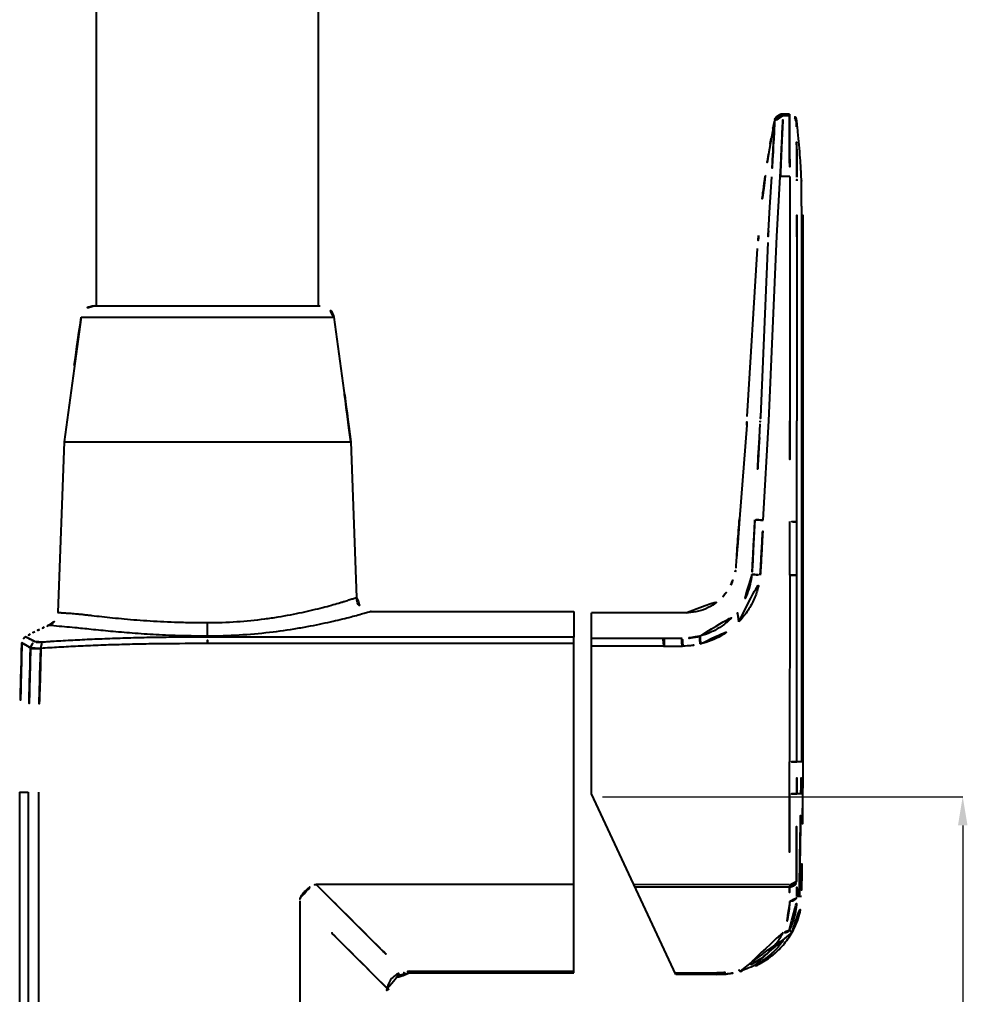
# Model space of a CAD drawing. Extents: x 16296660632 to 16296673174, y -37409619871 to -37409617131.
# Drawn here: x 16296672046.1 to 16296672178.4, y -37409617879 to -37409617743 of the extents above; entities that cross this region are included whole.
import ezdxf

# ---------------------------------------------------------------- set-up
doc = ezdxf.new("R2010")
doc.units = 0
doc.header["$LTSCALE"] = 10
doc.header["$MEASUREMENT"] = 0
doc.header["$PDMODE"] = 3
doc.header["$PDSIZE"] = -10
doc.layers.get('0').update_dxf_attribs({"linetype": 'CONTINUOUS'})
doc.layers.get('DEFPOINTS').update_dxf_attribs({"linetype": 'CONTINUOUS'})
doc.layers.add('02___PRT_ALL_AXES', color=7, linetype='CONTINUOUS')
doc.layers.add('06___PRT_ALL_SURFS', color=7, linetype='CONTINUOUS')
doc.styles.add('Daelim Dimension', font='')
doc.styles.get('Daelim Dimension').set_extended_font_data('나눔고딕')
doc.dimstyles.new('DEFAULT', dxfattribs={"dimscale": 2, "dimtxt": 2, "dimasz": 2, "dimexe": 0, "dimexo": 2, "dimgap": 1, "dimtad": 1, "dimdec": 1, "dimzin": 9, "dimdsep": 46, "dimtxsty": 'Daelim Dimension', "dimcen": 0.5, "dimclrd": 252, "dimclre": 252, "dimclrt": 3, "dimadec": 1, "dimazin": 0, "dimtfac": 1, "dimtdec": 1, "dimtix": 1, "dimtmove": 0, "dimatfit": 3, "dimfxl": 1, "dimtolj": 1, "dimtzin": 1, "dimlwd": 9, "dimlwe": 9, "dimarcsym": 0})

# ---------------------------------------------------------------- blocks, each defined once
blk = doc.blocks.new('*D13')
at = {"color": 5, "lineweight": 9, "transparency": 16777216}
for p, q in [((16296672127.4314, -37409617851.405647), (16296672177.70285, -37409617851.405647)), ((16296672177.70285, -37409617855.405647), (16296672177.70285, -37409617933.910744)), ((16296672101.387239, -37409617937.910744), (16296672177.70285, -37409617937.910744))]:
    blk.add_line(p, q, dxfattribs=at)
at = {"color": 5, "transparency": 16777216}
for points in [[(16296672177.03618, -37409617855.405647), (16296672178.369511, -37409617855.405647), (16296672177.70285, -37409617851.405647)], [(16296672177.03618, -37409617933.910744), (16296672178.369511, -37409617933.910744), (16296672177.70285, -37409617937.910744)]]:
    blk.add_solid(points, dxfattribs=at)
at = {"layer": 'DEFPOINTS', "color": 0, "transparency": 16777216}
for p in [(16296672123.4314, -37409617851.405647), (16296672097.387239, -37409617937.910744), (16296672177.70285, -37409617937.910744)]:
    blk.add_point(p, dxfattribs=at)
at = {"color": 7, "transparency": 16777216, "insert": (16296672166.993271, -37409617894.658203), "char_height": 16, "attachment_point": 5, "rotation": 90, "style": 'Daelim Dimension'}
blk.add_mtext('\\A1;87', dxfattribs=at)

msp = doc.modelspace()

# ---------------------------------------------------------------- linework, layer by layer
at = {"color": 7, "linetype": 'Continuous'}
for p, q in [((16296672056.84429, -37409617782.910744), (16296672056.84429, -37409617681.731483)), ((16296672087.84156, -37409617782.910744), (16296672087.84156, -37409617681.731483)), ((16296672152.39909, -37409617756.214394), (16296672152.045679, -37409617756.336067)), ((16296672152.607731, -37409617756.196037), (16296672152.39909, -37409617756.214394)), ((16296672153.525909, -37409617756.196037), (16296672152.60783, -37409617756.196037)), ((16296672153.525909, -37409617756.196037), (16296672153.53931, -37409617756.364464)), ((16296672151.429689, -37409617757.16787), (16296672151.014811, -37409617759.39949)), ((16296672151.429741, -37409617757.167763), (16296672151.390791, -37409617757.369499)), ((16296672151.429741, -37409617757.167763), (16296672151.429689, -37409617757.16787)), ((16296672151.5313, -37409617756.865822), (16296672151.42971, -37409617757.167793)), ((16296672151.746389, -37409617756.560806), (16296672151.5313, -37409617756.865822)), ((16296672152.045679, -37409617756.336067), (16296672151.746389, -37409617756.560806)), ((16296672152.63706, -37409617756.364464), (16296672153.53931, -37409617756.364464)), ((16296672154.521339, -37409617757.102219), (16296672154.51992, -37409617757.086647)), ((16296672154.522921, -37409617757.114113), (16296672154.519979, -37409617757.087151)), ((16296672154.522921, -37409617757.114113), (16296672154.519979, -37409617757.087151)), ((16296672154.531059, -37409617757.218193), (16296672154.521339, -37409617757.102219)), ((16296672154.539391, -37409617757.264847), (16296672154.527679, -37409617757.157761)), ((16296672154.55344, -37409617757.390709), (16296672154.539391, -37409617757.264847)), ((16296672154.572571, -37409617757.556633), (16296672154.55344, -37409617757.390709)), ((16296672154.634781, -37409617758.081711), (16296672154.571751, -37409617757.550903)), ((16296672154.58791, -37409617757.685509), (16296672154.571779, -37409617757.550926)), ((16296672154.685511, -37409617758.526894), (16296672154.634781, -37409617758.081711)), ((16296672154.70027, -37409617758.659866), (16296672154.685511, -37409617758.526894)), ((16296672154.75235, -37409617759.142723), (16296672154.700279, -37409617758.659927)), ((16296672151.014811, -37409617759.39949), (16296672150.614111, -37409617761.75869)), ((16296672154.79694, -37409617759.57489), (16296672154.75235, -37409617759.142723)), ((16296672154.840919, -37409617760.020844), (16296672154.79694, -37409617759.57489)), ((16296672154.884029, -37409617760.47998), (16296672154.840919, -37409617760.020844)), ((16296672154.92598, -37409617760.951683), (16296672154.884029, -37409617760.47998)), ((16296672154.966511, -37409617761.43541), (16296672154.92598, -37409617760.951729)), ((16296672154.99917, -37409617761.849426), (16296672154.966511, -37409617761.43541)), ((16296672155.031269, -37409617762.282204), (16296672154.99917, -37409617761.849426)), ((16296672155.05678, -37409617762.648361), (16296672155.031269, -37409617762.282181)), ((16296672155.082211, -37409617763.037804), (16296672155.05677, -37409617762.648338)), ((16296672155.10166, -37409617763.355812), (16296672155.082211, -37409617763.037804)), ((16296672155.121481, -37409617763.702553), (16296672155.10166, -37409617763.355789)), ((16296672155.13447, -37409617763.945137), (16296672155.121481, -37409617763.702553)), ((16296672155.147039, -37409617764.19442), (16296672155.13447, -37409617763.945137)), ((16296672155.159269, -37409617764.453659), (16296672155.147039, -37409617764.19442)), ((16296672150.240179, -37409617764.830017), (16296672150.15202, -37409617764.817627)), ((16296672150.810961, -37409617769.159203), (16296672151.054501, -37409617764.944557)), ((16296672151.05793, -37409617764.943336), (16296672151.05481, -37409617764.94458)), ((16296672151.76383, -37409617773.207893), (16296672152.24675, -37409617764.959541)), ((16296672152.25028, -37409617764.900047), (16296672152.24678, -37409617764.959541)), ((16296672153.57481, -37409617764.900047), (16296672152.250299, -37409617764.900047)), ((16296672153.57481, -37409617764.900047), (16296672153.57543, -37409617764.959541)), ((16296672153.57543, -37409617764.959541), (16296672153.583429, -37409617773.206047)), ((16296672155.1705, -37409617764.710373), (16296672155.159269, -37409617764.453659)), ((16296672155.19989, -37409617765.48336), (16296672155.1705, -37409617764.710373)), ((16296672155.1961, -37409617765.360809), (16296672155.193501, -37409617765.312981)), ((16296672155.199909, -37409617765.531174), (16296672155.194599, -37409617765.361763)), ((16296672155.199869, -37409617765.430656), (16296672155.1961, -37409617765.360809)), ((16296672155.20269, -37409617765.483299), (16296672155.199869, -37409617765.430656)), ((16296672155.199869, -37409617765.430656), (16296672155.199881, -37409617765.454613)), ((16296672155.199881, -37409617765.454613), (16296672155.19989, -37409617765.48336)), ((16296672155.19989, -37409617765.483223), (16296672155.199909, -37409617765.530991)), ((16296672155.19994, -37409617769.033203), (16296672155.199909, -37409617765.531113)), ((16296672155.205231, -37409617765.53093), (16296672155.20269, -37409617765.483299)), ((16296672150.572201, -37409617773.302254), (16296672150.810961, -37409617769.159203)), ((16296672155.19994, -37409617769.033203), (16296672155.20015, -37409617846.5187)), ((16296672150.63662, -37409617798.977226), (16296672151.76387, -37409617773.20697)), ((16296672153.583429, -37409617773.206978), (16296672153.575439, -37409617798.977242)), ((16296672154.55934, -37409617773.286583), (16296672154.5716, -37409617798.97718)), ((16296672155.199961, -37409617773.570587), (16296672155.418489, -37409617773.570503)), ((16296672155.418171, -37409617773.260674), (16296672155.418489, -37409617846.51561)), ((16296672155.41844, -37409617773.443916), (16296672155.418409, -37409617773.413277)), ((16296672155.418449, -37409617773.462517), (16296672155.41844, -37409617773.443916)), ((16296672155.41848, -37409617773.505463), (16296672155.418449, -37409617773.462517)), ((16296672155.41848, -37409617773.521538), (16296672155.41848, -37409617773.505463)), ((16296672155.418489, -37409617773.566467), (16296672155.41848, -37409617773.521538)), ((16296672147.653351, -37409617798.377434), (16296672149.08917, -37409617774.931267)), ((16296672150.537849, -37409617774.094383), (16296672149.482149, -37409617798.427513)), ((16296672056.611589, -37409617782.910744), (16296672088.074261, -37409617782.910744)), ((16296672054.731951, -37409617784.533371), (16296672089.953911, -37409617784.533371)), ((16296672147.570641, -37409617799.576439), (16296672146.57021, -37409617812.616341)), ((16296672149.33322, -37409617801.314774), (16296672149.437481, -37409617799.381767)), ((16296672149.88739, -37409617812.833054), (16296672150.63662, -37409617798.977257)), ((16296672154.55415, -37409617820.519386), (16296672154.562469, -37409617798.977249)), ((16296672155.418489, -37409617798.977257), (16296672155.19989, -37409617798.977257)), ((16296672052.343559, -37409617801.910744), (16296672092.342291, -37409617801.910744)), ((16296672092.342291, -37409617801.910744), (16296672093.12891, -37409617823.612846)), ((16296672153.56542, -37409617820.472557), (16296672153.569309, -37409617813.025993)), ((16296672146.067591, -37409617819.175278), (16296672146.03581, -37409617819.531227)), ((16296672153.56542, -37409617820.472557), (16296672153.55493, -37409617846.514801)), ((16296672154.54538, -37409617846.523262), (16296672154.55419, -37409617820.519386)), ((16296672123.4314, -37409617825.540833), (16296672123.4314, -37409617829.130943)), ((16296672125.9314, -37409617850.977257), (16296672125.9314, -37409617825.7593)), ((16296672139.078329, -37409617825.759499), (16296672125.9314, -37409617825.759354)), ((16296672050.234341, -37409617827.484238), (16296672050.926941, -37409617827.531967)), ((16296672136.018141, -37409617829.308006), (16296672125.9314, -37409617829.304237)), ((16296672138.48494, -37409617829.309486), (16296672136.018141, -37409617829.308006)), ((16296672138.58481, -37409617829.308357), (16296672138.48494, -37409617829.309486)), ((16296672135.968399, -37409617830.388893), (16296672125.931391, -37409617830.409073)), ((16296672135.96841, -37409617830.388588), (16296672138.5488, -37409617830.383453)), ((16296672153.55238, -37409617850.977211), (16296672153.55232, -37409617846.514877)), ((16296672155.20001, -37409617846.516724), (16296672154.57963, -37409617846.516724)), ((16296672155.418489, -37409617846.51561), (16296672155.19989, -37409617846.517151)), ((16296672155.41847, -37409617846.517159), (16296672155.397551, -37409617848.608467)), ((16296672155.397551, -37409617848.608467), (16296672155.38854, -37409617849.501709)), ((16296672155.38854, -37409617849.501709), (16296672155.3736, -37409617850.970238)), ((16296672046.12512, -37409617850.759468), (16296672047.35022, -37409617850.759468)), ((16296672137.690651, -37409617876.195061), (16296672125.9314, -37409617850.977257)), ((16296672155.13645, -37409617850.971611), (16296672154.54088, -37409617850.970551)), ((16296672155.3736, -37409617850.970238), (16296672155.13645, -37409617850.971611)), ((16296672155.3736, -37409617850.970238), (16296672155.35252, -37409617853.012703)), ((16296672153.521811, -37409617863.686981), (16296672131.83906, -37409617863.646294)), ((16296672154.518921, -37409617863.297691), (16296672154.516649, -37409617863.233269)), ((16296672153.523411, -37409617864.005852), (16296672132.006729, -37409617864.005852)), ((16296672154.89876, -37409617865.300667), (16296672154.572969, -37409617865.300743)), ((16296672155.19981, -37409617865.293739), (16296672154.898781, -37409617865.299858)), ((16296672153.90555, -37409617870.264709), (16296672153.512581, -37409617870.048309)), ((16296672146.70636, -37409617875.762444), (16296672146.691669, -37409617875.708557)), ((16296672137.579029, -37409617875.955688), (16296672143.41987, -37409617875.955688)), ((16296672143.41987, -37409617876.195061), (16296672137.690651, -37409617876.195061)), ((16296672143.41987, -37409617875.955688), (16296672143.41987, -37409617876.195061)), ((16296672144.833229, -37409617876.116173), (16296672144.9314, -37409617876.105003))]:
    msp.add_line(p, q, dxfattribs=at)
msp.add_lwpolyline([(16296672146.57021, -37409617812.616341), (16296672146.40987, -37409617814.691116), (16296672146.25301, -37409617816.727364), (16296672146.11532, -37409617818.559647), (16296672146.067591, -37409617819.175278)], dxfattribs=at)
for centre, radius, start, end in [((16296672152.60914, -37409617757.404099), 1.208058, 90.0622913, 105.22322071), ((16296672153.525921, -37409617757.196037), 1, 6.27972958, 90.00043713), ((16296672298.44458, -37409617785.654556), 149.749327, 169.11252061, 169.96598875), ((16296672152.616779, -37409617757.399361), 1.209422, 151.51202841, 168.9602423), ((16296672152.6026, -37409617757.392563), 1.19372, 143.8508857, 151.47417617), ((16296672152.61198, -37409617757.399727), 1.205521, 132.50926555, 143.83892998), ((16296672152.60648, -37409617757.394447), 1.197902, 124.42733952, 132.48598415), ((16296672152.61034, -37409617757.400429), 1.20502, 113.46961085, 124.41788367), ((16296672152.60578, -37409617757.391411), 1.194938, 105.22746665, 113.44160133), ((16296672153.5394, -37409617757.364433), 0.99996, 7.01776995, 90.00502702), ((16296672057.08012, -37409617769.310753), 98.198352, 6.87816759, 7.07326378), ((16296672298.463499, -37409617785.657913), 149.768541, 169.96598875, 170.81769704), ((16296672298.450239, -37409617785.655647), 149.755092, 170.81769704, 172.00163572), ((16296672298.48284, -37409617785.659286), 149.787881, 172.00163572, 175.201681), ((16296672052.37232, -37409617765.596062), 102.192627, 0.06775544, 0.337905), ((16296668345.199619, -37409617771.469414), 3809.36997, 359.972460679, 0.090049312), ((16296672003.75053, -37409617773.571167), 151.667961, 0.11715146, 3.03861731), ((16296672237.49305, -37409617776.451553), 86.987141, 177.38066526, 178.44711532), ((16296672228.94198, -37409617779.821404), 80.002406, 175.2021166, 176.49551559), ((16296672056.611589, -37409617784.810753), 1.9, 90, 171.60547794), ((16296672088.074261, -37409617784.810753), 1.9, 8.39452206, 90), ((16296672932.22913, -37409617914.023491), 887, 171.605477936, 172.738607729), ((16296671212.45672, -37409617914.023491), 887, 7.261392271, 8.394522064), ((16296672069.798059, -37409617793.60965), 78.001144, 355.61214886, 356.49551559), ((16296672139.089689, -37409617818.76194), 6.988386, 333.42473438, 349.70930712), ((16296672139.171659, -37409617818.770943), 6.906125, 349.65687628, 353.67937096), ((16296672139.081409, -37409617818.763077), 6.995281, 317.2682244, 333.46339281), ((16296672095.1276, -37409617823.540413), 2, 182.07595703, 270), ((16296672139.118629, -37409617818.796967), 6.944947, 317.05061846, 317.26520998), ((16296672049.48247, -37409617825.630943), 2, 292.08204826, 357.92404297), ((16296672060.181761, -37409617852.008278), 26.464656, 115.2300145, 116.80521234), ((16296672060.19029, -37409617852.026817), 26.485068, 113.65508365, 115.2295316), ((16296672060.19998, -37409617852.04882), 26.509102, 112.08204826, 113.65518376), ((16296672047.466221, -37409617829.945518), 1, 119.95361298, 178.12262033), ((16296672060.190121, -37409617852.025223), 26.483537, 118.37912373, 119.9535183), ((16296672060.19311, -37409617852.030769), 26.489853, 116.8051148, 118.37912373), ((16296672138.602989, -37409617819.564323), 9.73552, 284.26323236, 284.58533015), ((16296672682.45068, -37409617850.761276), 636.325559, 178.122620329, 180), ((16296672138.615471, -37409617807.93045), 22.453253, 269.82984553, 270.08895631), ((16296669792.182249, -37409617831.241943), 2363.267756, 359.234121506, 359.366582721), ((16296672153.49584, -37409617870.016113), 0.036286, 293.32393399, 297.47109241), ((16296672143.409639, -37409617865.638237), 10.31745, 270.05682716, 286.89042122), ((16296672143.409889, -37409617864.882973), 11.312089, 270.05059803, 286.86473417), ((16296672143.43136, -37409617863.562866), 12.631514, 276.82029986, 285.02683811), ((16296672143.46545, -37409617863.701317), 12.488958, 285.04051585, 287.08555887)]:
    msp.add_arc(centre, radius, start, end, dxfattribs=at)
for points, knots in [([(16296672152.63706, -37409617756.364464), (16296672152.6376, -37409617756.351196), (16296672152.632111, -37409617756.326462), (16296672152.62483, -37409617756.292664), (16296672152.61964, -37409617756.263603), (16296672152.615801, -37409617756.239937), (16296672152.61253, -37409617756.221359), (16296672152.610769, -37409617756.209602), (16296672152.60895, -37409617756.202179), (16296672152.608999, -37409617756.199409), (16296672152.606939, -37409617756.196037), (16296672152.60783, -37409617756.196037)], [0, 0, 0, 0, 0.2328613172, 0.4372427434, 0.6092975592, 0.7497280042, 0.8589866217, 0.9371555473, 0.9646039627, 0.9843034892, 1, 1, 1, 1]), ([(16296672151.451241, -37409617757.380676), (16296672151.44895, -37409617757.404343), (16296672151.44499, -37409617757.472351), (16296672151.43755, -37409617757.603981), (16296672151.428221, -37409617757.795937), (16296672151.4095, -37409617758.178032), (16296672151.37628, -37409617758.809479), (16296672151.326929, -37409617759.733261), (16296672151.2694, -37409617760.851601), (16296672151.201469, -37409617762.123787), (16296672151.129, -37409617763.505623), (16296672151.08264, -37409617764.458794), (16296672151.05481, -37409617764.944603)], [0, 0, 0, 0, 0.0094155219, 0.0269742097, 0.0522247577, 0.0855293736, 0.1784962881, 0.3026696137, 0.4519390305, 0.6220296215, 0.8072689483, 1, 1, 1, 1]), ([(16296672151.42971, -37409617757.167793), (16296672151.429461, -37409617757.169197), (16296672151.431009, -37409617757.17424), (16296672151.431431, -37409617757.184914), (16296672151.43351, -37409617757.201981), (16296672151.435591, -37409617757.225372), (16296672151.438471, -37409617757.255272), (16296672151.44248, -37409617757.29213), (16296672151.447531, -37409617757.334488), (16296672151.45232, -37409617757.365021), (16296672151.451241, -37409617757.380699)], [0, 0, 0, 0, 0.020123691, 0.0707639757, 0.1507657807, 0.2604359963, 0.4002587078, 0.5717075219, 0.7798083836, 1, 1, 1, 1]), ([(16296672152.63706, -37409617756.364464), (16296672152.49613, -37409617756.364563), (16296672152.211729, -37409617756.415337), (16296672151.84026, -37409617756.634659), (16296672151.566601, -37409617756.96814), (16296672151.472891, -37409617757.241417), (16296672151.451241, -37409617757.380699)], [0, 0, 0, 0, 0.2499996903, 0.4999984513, 0.7499856298, 1, 1, 1, 1]), ([(16296672152.25032, -37409617764.900047), (16296672152.258051, -37409617764.760986), (16296672152.27026, -37409617764.483307), (16296672152.294941, -37409617763.931732), (16296672152.324539, -37409617763.251373), (16296672152.360661, -37409617762.450104), (16296672152.406429, -37409617761.437958), (16296672152.45944, -37409617760.26796), (16296672152.51675, -37409617759.005898), (16296672152.563931, -37409617757.96302), (16296672152.60339, -37409617757.107292), (16296672152.62529, -37409617756.603027), (16296672152.637091, -37409617756.364464)], [0, 0, 0, 0, 0.0489037775, 0.097583253, 0.1938632151, 0.2880067492, 0.3792068391, 0.5495958162, 0.699225937, 0.8227843579, 0.9161322035, 1, 1, 1, 1]), ([(16296672153.53932, -37409617756.364464), (16296672153.53727, -37409617756.385719), (16296672153.53759, -37409617756.454277), (16296672153.535589, -37409617756.594971), (16296672153.536011, -37409617756.811539), (16296672153.53631, -37409617757.10202), (16296672153.537201, -37409617757.464157), (16296672153.538639, -37409617758.080688), (16296672153.54137, -37409617759.001923), (16296672153.54591, -37409617760.264153), (16296672153.55246, -37409617761.702797), (16296672153.56172, -37409617763.267853), (16296672153.569521, -37409617764.3479), (16296672153.57481, -37409617764.900047)], [0, 0, 0, 0, 0.0075077216, 0.0240495526, 0.0494864673, 0.0836015317, 0.1261535376, 0.176763026, 0.3002901633, 0.449933313, 0.6203939128, 0.8059295218, 1, 1, 1, 1]), ([(16296672154.529369, -37409617757.962303), (16296672154.52916, -37409617757.864639), (16296672154.528931, -37409617757.694092), (16296672154.5285, -37409617757.475899), (16296672154.53019, -37409617757.333633), (16296672154.53001, -37409617757.264061), (16296672154.53186, -37409617757.242264)], [0, 0, 0, 0, 0.4069100771, 0.710591534, 0.908846496, 1, 1, 1, 1]), ([(16296672154.563169, -37409617764.993698), (16296672154.55788, -37409617764.261528), (16296672154.54694, -37409617762.863876), (16296672154.536381, -37409617760.520073), (16296672154.53141, -37409617758.908417), (16296672154.529369, -37409617757.962273)], [0, 0, 0, 0, 0.3123868112, 0.5963228223, 1, 1, 1, 1]), ([(16296672150.596809, -37409617772.475967), (16296672150.59355, -37409617772.547234), (16296672150.58877, -37409617772.65406), (16296672150.58276, -37409617772.796356), (16296672150.578489, -37409617772.902733), (16296672150.57453, -37409617773.008636), (16296672150.571699, -37409617773.096489), (16296672150.569759, -37409617773.166039), (16296672150.568951, -37409617773.217369), (16296672150.56822, -37409617773.262497), (16296672150.569111, -37409617773.291183), (16296672150.57222, -37409617773.302254)], [0, 0, 0, 0, 0.2588017255, 0.3878941206, 0.5166686938, 0.644949677, 0.7723277712, 0.8354923063, 0.8974024278, 0.9583149829, 1, 1, 1, 1]), ([(16296672146.57021, -37409617812.616341), (16296672146.528271, -37409617813.16291), (16296672146.443569, -37409617814.255997), (16296672146.316641, -37409617815.895638), (16296672146.19042, -37409617817.535316), (16296672146.111731, -37409617818.628883), (16296672146.067591, -37409617819.175278)], [0, 0, 0, 0, 0.2499998611, 0.4999997157, 0.7499997689, 1, 1, 1, 1]), ([(16296672148.717251, -37409617812.766853), (16296672148.683069, -37409617813.407539), (16296672148.63179, -37409617814.368683), (16296672148.563471, -37409617815.650352), (16296672148.51226, -37409617816.611763), (16296672148.461069, -37409617817.572807), (16296672148.41831, -37409617818.373337), (16296672148.38413, -37409617819.013832), (16296672148.358379, -37409617819.493347), (16296672148.33437, -37409617819.95858), (16296672148.31637, -37409617820.263359), (16296672148.303499, -37409617820.408684)], [0, 0, 0, 0, 0.2515089967, 0.3773026049, 0.5031293242, 0.6289146874, 0.7545696644, 0.8173793118, 0.8803467709, 0.9428117308, 1, 1, 1, 1]), ([(16296672149.887409, -37409617812.833054), (16296672149.754089, -37409617812.821114), (16296672149.50276, -37409617812.801117), (16296672149.162189, -37409617812.779877), (16296672148.90554, -37409617812.769623), (16296672148.766809, -37409617812.765289), (16296672148.71723, -37409617812.766853)], [0, 0, 0, 0, 0.3425317981, 0.6451523816, 0.8730482242, 1, 1, 1, 1]), ([(16296672154.55728, -37409617813.072166), (16296672154.54298, -37409617813.067307), (16296672154.502859, -37409617813.061249), (16296672154.42927, -37409617813.053001), (16296672154.328859, -37409617813.045792), (16296672154.15361, -37409617813.036331), (16296672153.897881, -37409617813.028427), (16296672153.68355, -37409617813.026016), (16296672153.56933, -37409617813.025932)], [0, 0, 0, 0, 0.0457733275, 0.1219983949, 0.2248997544, 0.350520133, 0.6538947526, 1, 1, 1, 1]), ([(16296672149.46912, -37409617820.472557), (16296672149.4839, -37409617820.314247), (16296672149.50403, -37409617819.996307), (16296672149.528509, -37409617819.51899), (16296672149.55438, -37409617819.041298), (16296672149.58853, -37409617818.404503), (16296672149.63131, -37409617817.608589), (16296672149.682489, -37409617816.653488), (16296672149.73366, -37409617815.698372), (16296672149.801929, -37409617814.424889), (16296672149.85318, -37409617813.46978), (16296672149.88735, -37409617812.833054)], [0, 0, 0, 0, 0.0623476832, 0.1248794067, 0.1874143174, 0.2499237473, 0.3749321535, 0.4999448996, 0.6249593944, 0.7499733419, 1, 1, 1, 1]), ([(16296672146.484619, -37409617827.006699), (16296672146.90477, -37409617826.565514), (16296672147.672819, -37409617825.611122), (16296672148.57033, -37409617824.010117), (16296672149.19309, -37409617822.283783), (16296672149.410641, -37409617821.078697), (16296672149.469669, -37409617820.472633)], [0, 0, 0, 0, 0.2500661683, 0.5000842932, 0.7500555633, 1, 1, 1, 1]), ([(16296672148.303631, -37409617820.408173), (16296672148.260839, -37409617820.866669), (16296672148.11187, -37409617821.779427), (16296672147.56151, -37409617823.540192), (16296672146.87208, -37409617824.763817), (16296672146.312149, -37409617825.493713)], [0, 0, 0, 0, 0.2501441123, 0.5002853887, 1, 1, 1, 1]), ([(16296672148.30356, -37409617820.408386), (16296672148.32349, -37409617820.405563), (16296672148.374281, -37409617820.403168), (16296672148.513889, -37409617820.402924), (16296672148.75061, -37409617820.413879), (16296672149.088449, -37409617820.437363), (16296672149.33724, -37409617820.459641), (16296672149.469061, -37409617820.472557)], [0, 0, 0, 0, 0.0516980247, 0.1302520223, 0.3586317077, 0.6598549288, 1, 1, 1, 1]), ([(16296672153.565359, -37409617820.472572), (16296672153.681339, -37409617820.472633), (16296672153.898861, -37409617820.474792), (16296672154.15764, -37409617820.48246), (16296672154.333361, -37409617820.492149), (16296672154.43173, -37409617820.499611), (16296672154.502609, -37409617820.508087), (16296672154.540751, -37409617820.514526), (16296672154.55419, -37409617820.519386)], [0, 0, 0, 0, 0.3510666666, 0.6584333009, 0.7834252871, 0.8838800149, 0.9567352758, 1, 1, 1, 1]), ([(16296672072.341591, -37409617827.115959), (16296672073.706511, -37409617827.115967), (16296672076.383961, -37409617827.024879), (16296672079.666901, -37409617826.69558), (16296672082.162189, -37409617826.328903), (16296672083.899349, -37409617826.023582), (16296672085.522039, -37409617825.694946), (16296672087.016809, -37409617825.355591), (16296672088.371269, -37409617825.018143), (16296672089.5739, -37409617824.694962), (16296672090.475451, -37409617824.437393), (16296672091.11293, -37409617824.248154), (16296672091.52564, -37409617824.122963), (16296672091.89274, -37409617824.009483), (16296672092.213181, -37409617823.908821), (16296672092.486019, -37409617823.821907), (16296672092.68322, -37409617823.758392), (16296672092.81658, -37409617823.715118), (16296672092.89814, -37409617823.688553), (16296672092.96722, -37409617823.665993), (16296672093.02393, -37409617823.647346), (16296672093.067789, -37409617823.633057), (16296672093.097151, -37409617823.623154), (16296672093.11334, -37409617823.618156), (16296672093.122259, -37409617823.61467), (16296672093.12517, -37409617823.614677), (16296672093.12916, -37409617823.612358), (16296672093.12891, -37409617823.612846)], [0, 0, 0, 0, 0.1934273015, 0.3793086149, 0.4672493533, 0.5507979788, 0.6292288945, 0.7018511995, 0.7679993086, 0.8270294504, 0.8783171066, 0.9008688862, 0.9212639382, 0.9394351091, 0.9553199793, 0.9688631259, 0.9800141568, 0.9846797926, 0.9887323128, 0.9921679705, 0.9949837715, 0.9971767404, 0.998744546, 0.9992936317, 0.9996859927, 0.9999214938, 1, 1, 1, 1]), ([(16296672139.07832, -37409617825.759453), (16296672139.551729, -37409617825.759453), (16296672140.51022, -37409617825.658653), (16296672141.893061, -37409617825.225197), (16296672143.15254, -37409617824.508362), (16296672143.8794, -37409617823.875488), (16296672144.201969, -37409617823.528976)], [0, 0, 0, 0, 0.2475361661, 0.4999999794, 0.752463778, 1, 1, 1, 1]), ([(16296672072.341471, -37409617828.952141), (16296672073.816561, -37409617828.952148), (16296672076.714069, -37409617828.865723), (16296672080.91428, -37409617828.49601), (16296672084.22753, -37409617828.025864), (16296672086.673491, -37409617827.589401), (16296672088.32268, -37409617827.258926), (16296672089.816811, -37409617826.930389), (16296672091.165779, -37409617826.609131), (16296672092.28153, -37409617826.328346), (16296672093.580681, -37409617825.980186), (16296672093.95623, -37409617825.878647), (16296672095.27853, -37409617825.498283), (16296672095.1276, -37409617825.540413)], [0, 0, 0, 0, 0.1914255406, 0.3759137776, 0.5469207976, 0.6254643601, 0.6983925178, 0.7649956223, 0.8245781023, 0.8764604325, 0.9199895007, 0.9796646488, 1, 1, 1, 1]), ([(16296672051.481159, -37409617825.703392), (16296672051.481541, -37409617825.703033), (16296672051.483999, -37409617825.704063), (16296672051.48838, -37409617825.703362), (16296672051.49645, -37409617825.704224), (16296672051.51313, -37409617825.704659), (16296672051.54208, -37409617825.7062), (16296672051.58609, -37409617825.708138), (16296672051.642691, -37409617825.710892), (16296672051.711769, -37409617825.714287), (16296672051.79332, -37409617825.71846), (16296672051.926809, -37409617825.725533), (16296672052.12435, -37409617825.736603), (16296672052.39785, -37409617825.753113), (16296672052.719419, -37409617825.773987), (16296672053.088249, -37409617825.799744), (16296672053.50341, -37409617825.830902), (16296672053.963881, -37409617825.867493), (16296672054.468491, -37409617825.911201), (16296672055.01528, -37409617825.969627), (16296672055.60302, -37409617826.039238), (16296672056.46553, -37409617826.140404), (16296672057.63587, -37409617826.275429), (16296672059.143669, -37409617826.438278), (16296672060.77891, -37409617826.598083), (16296672062.526569, -37409617826.74649), (16296672064.370411, -37409617826.875809), (16296672066.29294, -37409617826.980011), (16296672068.27549, -37409617827.055618), (16296672070.29838, -37409617827.101982), (16296672071.658319, -37409617827.115952), (16296672072.341591, -37409617827.115959)], [0, 0, 0, 0, 0.0000754013, 0.0003015736, 0.0006784722, 0.001206052, 0.0027129298, 0.0048212607, 0.007529788, 0.0108368795, 0.0147405392, 0.0192384328, 0.03000577, 0.0431130682, 0.0585288924, 0.0762161953, 0.0961324138, 0.1182292294, 0.142455792, 0.1687622505, 0.1970802365, 0.2273269551, 0.2932953363, 0.3660188844, 0.4448013975, 0.5289002564, 0.6175269843, 0.7098475167, 0.804985041, 0.9020181486, 1, 1, 1, 1]), ([(16296672141.054569, -37409617828.98597), (16296672141.57225, -37409617828.849419), (16296672142.58844, -37409617828.49485), (16296672143.99897, -37409617827.712959), (16296672145.264219, -37409617826.714638), (16296672145.986521, -37409617825.917801), (16296672146.31216, -37409617825.493668)], [0, 0, 0, 0, 0.2501558141, 0.5001968837, 0.7501554359, 1, 1, 1, 1]), ([(16296672146.48427, -37409617827.006287), (16296672146.46331, -37409617826.855087), (16296672146.409389, -37409617826.566704), (16296672146.323721, -37409617826.162773), (16296672146.27013, -37409617825.808746), (16296672146.28462, -37409617825.587387), (16296672146.31221, -37409617825.493713)], [0, 0, 0, 0, 0.2990009008, 0.5742727582, 0.8087053742, 1, 1, 1, 1]), ([(16296672050.926941, -37409617827.531967), (16296672051.898569, -37409617827.602959), (16296672053.23041, -37409617827.714233), (16296672054.957319, -37409617827.896156), (16296672056.61344, -37409617828.068779), (16296672058.924129, -37409617828.30027), (16296672061.94566, -37409617828.559563), (16296672065.244699, -37409617828.775467), (16296672068.74099, -37409617828.915207), (16296672071.129339, -37409617828.952133), (16296672072.341471, -37409617828.952141)], [0, 0, 0, 0, 0.1361177082, 0.1866995191, 0.2426163777, 0.368762629, 0.5111584238, 0.6663123052, 0.8306423997, 1, 1, 1, 1]), ([(16296672141.129431, -37409617830.081848), (16296672142.14097, -37409617829.839508), (16296672144.103701, -37409617829.061127), (16296672145.76824, -37409617827.759689), (16296672146.484249, -37409617827.00589)], [0, 0, 0, 0, 0.5001227463, 1, 1, 1, 1]), ([(16296672048.2862, -37409617829.76799), (16296672048.258619, -37409617829.754463), (16296672048.204729, -37409617829.729622), (16296672048.10355, -37409617829.675484), (16296672047.94129, -37409617829.588814), (16296672047.72839, -37409617829.476624), (16296672047.502319, -37409617829.357674), (16296672047.338499, -37409617829.27195), (16296672047.227501, -37409617829.214104), (16296672047.159531, -37409617829.178757), (16296672047.101919, -37409617829.148872), (16296672047.05456, -37409617829.124413), (16296672047.018, -37409617829.105408), (16296672046.99333, -37409617829.092903), (16296672046.980021, -37409617829.085693), (16296672046.972231, -37409617829.082207), (16296672046.970409, -37409617829.080307), (16296672046.96645, -37409617829.079247), (16296672046.966921, -37409617829.079086)], [0, 0, 0, 0, 0.0619288965, 0.1195457924, 0.2312601219, 0.4327372999, 0.6045871946, 0.7461613052, 0.8054132558, 0.8568897784, 0.9005339154, 0.9362995943, 0.9641517887, 0.9840630353, 0.9910348253, 0.9960153697, 0.9990038511, 1, 1, 1, 1]), ([(16296672135.90659, -37409617829.30793), (16296672135.916019, -37409617829.361427), (16296672135.929041, -37409617829.498962), (16296672135.94504, -37409617829.741653), (16296672135.958321, -37409617830.048141), (16296672135.9653, -37409617830.271172), (16296672135.968399, -37409617830.388893)], [0, 0, 0, 0, 0.1504873494, 0.3819509503, 0.6738590186, 1, 1, 1, 1]), ([(16296672136.080021, -37409617830.388069), (16296672136.076851, -37409617830.270523), (16296672136.06963, -37409617830.047737), (16296672136.056141, -37409617829.741707), (16296672136.039989, -37409617829.499184), (16296672136.027241, -37409617829.361732), (16296672136.018141, -37409617829.308037)], [0, 0, 0, 0, 0.3259746359, 0.6178982446, 0.8490217076, 1, 1, 1, 1]), ([(16296672138.5488, -37409617830.383461), (16296672138.544319, -37409617830.266853), (16296672138.53289, -37409617830.045921), (16296672138.51235, -37409617829.742592), (16296672138.495371, -37409617829.501297), (16296672138.486271, -37409617829.364151), (16296672138.48493, -37409617829.309563)], [0, 0, 0, 0, 0.3254039208, 0.6168474702, 0.8477317487, 1, 1, 1, 1]), ([(16296672138.65033, -37409617830.383827), (16296672138.641371, -37409617830.160851), (16296672138.61972, -37409617829.856133), (16296672138.594379, -37409617829.497963), (16296672138.585609, -37409617829.362183), (16296672138.58481, -37409617829.308418)], [0, 0, 0, 0, 0.6213559978, 0.850281002, 1, 1, 1, 1]), ([(16296672141.00168, -37409617828.999939), (16296672140.607889, -37409617829.10215), (16296672139.80694, -37409617829.260727), (16296672138.99189, -37409617829.307938), (16296672138.584881, -37409617829.308388)], [0, 0, 0, 0, 0.4998942227, 1, 1, 1, 1]), ([(16296672141.074961, -37409617830.093147), (16296672141.068279, -37409617829.97377), (16296672141.05081, -37409617829.748482), (16296672141.02063, -37409617829.440376), (16296672141.00115, -37409617829.195663), (16296672140.995871, -37409617829.05555), (16296672141.001659, -37409617828.999863)], [0, 0, 0, 0, 0.3272285625, 0.618320227, 0.8467815348, 1, 1, 1, 1]), ([(16296672141.129431, -37409617830.081848), (16296672141.122669, -37409617829.962051), (16296672141.105101, -37409617829.736076), (16296672141.07523, -37409617829.426979), (16296672141.054501, -37409617829.181824), (16296672141.04932, -37409617829.041603), (16296672141.054569, -37409617828.98597)], [0, 0, 0, 0, 0.327571121, 0.6186915669, 0.8474640204, 1, 1, 1, 1]), ([(16296672047.66918, -37409617830.647133), (16296672047.622169, -37409617830.616821), (16296672047.52582, -37409617830.565987), (16296672047.352659, -37409617830.45858), (16296672047.156281, -37409617830.341507), (16296672046.949789, -37409617830.214813), (16296672046.780581, -37409617830.110168), (16296672046.66276, -37409617830.036621), (16296672046.58783, -37409617829.989349), (16296672046.544649, -37409617829.962433), (16296672046.5137, -37409617829.942032), (16296672046.48558, -37409617829.92601), (16296672046.4795, -37409617829.918907), (16296672046.464899, -37409617829.912956), (16296672046.466749, -37409617829.91275)], [0, 0, 0, 0, 0.1190779302, 0.2315446325, 0.4338180154, 0.6058629443, 0.7472633754, 0.8576357334, 0.9010845184, 0.9366675847, 0.9643645128, 0.9841588183, 0.9960393371, 1, 1, 1, 1]), ([(16296672138.65033, -37409617830.383636), (16296672139.0576, -37409617830.38295), (16296672139.875151, -37409617830.343887), (16296672140.6782, -37409617830.187187), (16296672141.07589, -37409617830.093369)], [0, 0, 0, 0, 0.4991822836, 1, 1, 1, 1]), ([(16296672154.54538, -37409617846.523262), (16296672154.53256, -37409617846.518188), (16296672154.494961, -37409617846.512772), (16296672154.424971, -37409617846.507019), (16296672154.32687, -37409617846.504959), (16296672154.1507, -37409617846.503929), (16296672153.890539, -37409617846.50486), (16296672153.671761, -37409617846.510597), (16296672153.554991, -37409617846.514793)], [0, 0, 0, 0, 0.0417072495, 0.1133803405, 0.21321532, 0.33801169, 0.646545936, 1, 1, 1, 1]), ([(16296672154.579611, -37409617846.514778), (16296672154.5769, -37409617846.516312), (16296672154.566191, -37409617846.52153), (16296672154.554079, -37409617846.522987), (16296672154.545349, -37409617846.523262)], [0, 0, 0, 0, 0.2634749558, 1, 1, 1, 1]), ([(16296672154.540911, -37409617850.970543), (16296672154.541309, -37409617850.600327), (16296672154.542971, -37409617849.117889), (16296672154.54417, -37409617847.635452), (16296672154.5453, -37409617846.523239)], [0, 0, 0, 0, 0.2497390901, 1, 1, 1, 1]), ([(16296672155.13645, -37409617850.971611), (16296672155.141781, -37409617850.600807), (16296672155.16317, -37409617849.11599), (16296672155.18413, -37409617847.631157), (16296672155.19998, -37409617846.517151)], [0, 0, 0, 0, 0.2497327536, 1, 1, 1, 1]), ([(16296672153.549669, -37409617850.977203), (16296672153.546989, -37409617853.14119), (16296672153.53952, -37409617857.377151), (16296672153.52968, -37409617861.613113), (16296672153.522671, -37409617863.685081)], [0, 0, 0, 0, 0.5108595967, 1, 1, 1, 1]), ([(16296672154.54093, -37409617850.970551), (16296672154.504471, -37409617850.973137), (16296672154.39385, -37409617850.97377), (16296672154.18141, -37409617850.976738), (16296672153.88839, -37409617850.97731), (16296672153.66939, -37409617850.977417), (16296672153.55238, -37409617850.977211)], [0, 0, 0, 0, 0.1109080009, 0.3354088069, 0.6449194626, 1, 1, 1, 1]), ([(16296672154.898781, -37409617865.299858), (16296672154.917061, -37409617864.785072), (16296672154.932261, -37409617863.719994), (16296672154.96591, -37409617862.072533), (16296672154.99453, -37409617860.332802), (16296672155.03392, -37409617857.890533), (16296672155.08135, -37409617854.761978), (16296672155.118219, -37409617852.240547), (16296672155.13645, -37409617850.971611)], [0, 0, 0, 0, 0.1078365571, 0.2229729636, 0.3449717168, 0.4720899777, 0.7343234462, 1, 1, 1, 1]), ([(16296672154.51696, -37409617863.225418), (16296672154.5235, -37409617861.250366), (16296672154.532181, -37409617857.165413), (16296672154.53861, -37409617853.080452), (16296672154.540899, -37409617850.970551)], [0, 0, 0, 0, 0.4834940967, 1, 1, 1, 1]), ([(16296672155.35252, -37409617853.012703), (16296672155.3487, -37409617853.378159), (16296672155.333389, -37409617854.832611), (16296672155.317671, -37409617856.287048), (16296672155.3055, -37409617857.37603)], [0, 0, 0, 0, 0.251267971, 1, 1, 1, 1]), ([(16296672153.523411, -37409617864.005852), (16296672153.64537, -37409617864.003769), (16296672153.884081, -37409617863.966698), (16296672154.19915, -37409617863.817047), (16296672154.431179, -37409617863.589417), (16296672154.50741, -37409617863.393303), (16296672154.518921, -37409617863.297691)], [0, 0, 0, 0, 0.2772965047, 0.5407621694, 0.78108205, 1, 1, 1, 1]), ([(16296672154.516649, -37409617863.233269), (16296672154.51053, -37409617863.267403), (16296672154.485941, -37409617863.336113), (16296672154.4109, -37409617863.424507), (16296672154.310471, -37409617863.508629), (16296672154.189091, -37409617863.596382), (16296672154.069099, -37409617863.658882), (16296672153.962099, -37409617863.691856), (16296672153.848169, -37409617863.706886), (16296672153.70089, -37409617863.697052), (16296672153.5826, -37409617863.688164), (16296672153.521811, -37409617863.686981)], [0, 0, 0, 0, 0.0875944488, 0.1796464899, 0.2893877365, 0.4182955411, 0.5575004784, 0.6286945831, 0.7001141459, 0.8464284965, 1, 1, 1, 1]), ([(16296672154.572969, -37409617865.300743), (16296672154.571831, -37409617864.965874), (16296672154.55722, -37409617864.297989), (16296672154.53249, -37409617863.630493), (16296672154.51889, -37409617863.297684)], [0, 0, 0, 0, 0.5013310249, 1, 1, 1, 1]), ([(16296672155.23889, -37409617862.829742), (16296672155.232861, -37409617863.249649), (16296672155.222549, -37409617864.070999), (16296672155.211981, -37409617864.892433), (16296672155.19981, -37409617865.293739)], [0, 0, 0, 0, 0.5112362662, 1, 1, 1, 1]), ([(16296672153.523411, -37409617864.005852), (16296672153.523081, -37409617863.981842), (16296672153.521749, -37409617863.875557), (16296672153.52182, -37409617863.769257), (16296672153.521811, -37409617863.686981)], [0, 0, 0, 0, 0.2258598582, 1, 1, 1, 1]), ([(16296672153.578011, -37409617865.990044), (16296672153.583481, -37409617866.355133), (16296672153.55418, -37409617867.089287), (16296672153.32089, -37409617868.557327), (16296672152.9604, -37409617869.629288), (16296672152.646271, -37409617870.312088)], [0, 0, 0, 0, 0.2460041621, 0.4936302303, 1, 1, 1, 1]), ([(16296672153.512581, -37409617870.048309), (16296672153.863449, -37409617869.300453), (16296672154.269239, -37409617868.124702), (16296672154.536869, -37409617866.511276), (16296672154.575529, -37409617865.703041), (16296672154.572981, -37409617865.300743)], [0, 0, 0, 0, 0.5058573803, 0.7536433002, 1, 1, 1, 1]), ([(16296672153.578011, -37409617865.990044), (16296672153.69912, -37409617865.989342), (16296672153.936291, -37409617865.955544), (16296672154.250429, -37409617865.811142), (16296672154.482809, -37409617865.58844), (16296672154.560459, -37409617865.395233), (16296672154.572981, -37409617865.300743)], [0, 0, 0, 0, 0.2778637013, 0.5412974549, 0.7813150198, 1, 1, 1, 1]), ([(16296672153.90555, -37409617870.264709), (16296672154.339411, -37409617869.480888), (16296672154.98609, -37409617867.856171), (16296672155.20039, -37409617866.123444), (16296672155.199869, -37409617865.292976)], [0, 0, 0, 0, 0.5189514895, 1, 1, 1, 1]), ([(16296672152.646271, -37409617870.312088), (16296672152.376329, -37409617870.864738), (16296672151.70142, -37409617871.956879), (16296672150.33152, -37409617873.421043), (16296672148.55518, -37409617874.681282), (16296672147.159981, -37409617875.282204), (16296672146.407301, -37409617875.51062)], [0, 0, 0, 0, 0.2213422248, 0.4585983474, 0.716934481, 1, 1, 1, 1]), ([(16296672153.90555, -37409617870.264709), (16296672153.548599, -37409617870.909576), (16296672152.697309, -37409617872.128059), (16296672151.08585, -37409617873.66214), (16296672149.2136, -37409617874.862717), (16296672147.839399, -37409617875.422501), (16296672147.134689, -37409617875.639107)], [0, 0, 0, 0, 0.2499672313, 0.4999502139, 0.749971632, 1, 1, 1, 1]), ([(16296672153.510201, -37409617870.049438), (16296672153.471081, -37409617870.107353), (16296672153.364599, -37409617870.212173), (16296672153.153891, -37409617870.308762), (16296672152.90646, -37409617870.345352), (16296672152.733669, -37409617870.329399), (16296672152.64628, -37409617870.312088)], [0, 0, 0, 0, 0.2202612933, 0.4584423018, 0.7192168524, 1, 1, 1, 1]), ([(16296672146.691669, -37409617875.708557), (16296672147.500481, -37409617875.463623), (16296672149.00832, -37409617874.818047), (16296672150.94268, -37409617873.458839), (16296672152.454599, -37409617871.86097), (16296672153.207781, -37409617870.660927), (16296672153.51021, -37409617870.049431)], [0, 0, 0, 0, 0.2788142737, 0.5360836551, 0.7749262813, 1, 1, 1, 1]), ([(16296672146.691351, -37409617875.708656), (16296672146.647039, -37409617875.719452), (16296672146.56358, -37409617875.682922), (16296672146.478239, -37409617875.602158), (16296672146.431219, -37409617875.543777), (16296672146.407419, -37409617875.510582)], [0, 0, 0, 0, 0.3809850463, 0.6588420825, 1, 1, 1, 1]), ([(16296672143.41987, -37409617876.195061), (16296672143.530701, -37409617876.195061), (16296672143.74131, -37409617876.192177), (16296672144.038731, -37409617876.180672), (16296672144.29814, -37409617876.165001), (16296672144.4886, -37409617876.149933), (16296672144.619169, -37409617876.138107), (16296672144.69994, -37409617876.130272), (16296672144.768829, -37409617876.123177), (16296672144.82552, -37409617876.117073), (16296672144.865101, -37409617876.112633), (16296672144.89044, -37409617876.109818), (16296672144.904881, -37409617876.108032), (16296672144.91573, -37409617876.107094), (16296672144.924419, -37409617876.105339), (16296672144.927971, -37409617876.106194), (16296672144.9314, -37409617876.104462), (16296672144.9314, -37409617876.105003)], [0, 0, 0, 0, 0.2194579445, 0.4170167339, 0.5893339651, 0.7340137868, 0.7953086765, 0.8489396916, 0.8947094934, 0.9324192457, 0.9618862684, 0.9734975243, 0.9830162497, 0.9904341624, 0.9957429667, 0.9989343534, 1, 1, 1, 1])]:
    msp.add_open_spline(points, degree=3, knots=knots, dxfattribs=at)
for points in [[(16296672154.531151, -37409617757.218887), (16296672154.53159, -37409617757.223747), (16296672154.532049, -37409617757.2286), (16296672154.53212, -37409617757.233467)], [(16296672154.53212, -37409617757.233467), (16296672154.53216, -37409617757.236397), (16296672154.532101, -37409617757.239326), (16296672154.531851, -37409617757.242264)], [(16296672149.457649, -37409617798.977463), (16296672149.45019, -37409617799.11219), (16296672149.44232, -37409617799.246918), (16296672149.437481, -37409617799.381767)], [(16296672149.482149, -37409617798.427513), (16296672149.47184, -37409617798.610657), (16296672149.463751, -37409617798.793938), (16296672149.454941, -37409617798.977173)], [(16296672153.575439, -37409617798.977257), (16296672153.57332, -37409617803.660156), (16296672153.57115, -37409617808.343071), (16296672153.569309, -37409617813.025993)], [(16296672149.33322, -37409617801.314774), (16296672149.12924, -37409617805.132202), (16296672148.92123, -37409617808.949417), (16296672148.71723, -37409617812.766853)], [(16296672141.129431, -37409617830.081863), (16296672141.11134, -37409617830.085953), (16296672141.09306, -37409617830.089127), (16296672141.074961, -37409617830.093163)], [(16296672153.523411, -37409617864.005852), (16296672153.5502, -37409617864.666946), (16296672153.574551, -37409617865.3284), (16296672153.578011, -37409617865.990044)]]:
    msp.add_open_spline(points, degree=3, dxfattribs=at)
at = {"layer": '02___PRT_ALL_AXES', "color": 7, "linetype": 'Continuous'}
for p, q in [((16296672054.731951, -37409617784.533371), (16296672052.34292, -37409617801.910744)), ((16296672089.953911, -37409617784.533371), (16296672092.34292, -37409617801.910744)), ((16296672052.34292, -37409617801.910744), (16296672092.34292, -37409617801.910744))]:
    msp.add_line(p, q, dxfattribs=at)
at = {"layer": '06___PRT_ALL_SURFS', "color": 7, "linetype": 'Continuous'}
for p, q in [((16296672052.343559, -37409617801.910744), (16296672051.481159, -37409617825.703392)), ((16296672095.1276, -37409617825.540413), (16296672123.4314, -37409617825.540413)), ((16296672072.341471, -37409617828.952141), (16296672072.341591, -37409617827.115959)), ((16296672072.34087, -37409617829.127663), (16296672072.341471, -37409617828.952141)), ((16296672123.4314, -37409617829.130943), (16296672072.34087, -37409617829.127663)), ((16296672123.4314, -37409617875.977272), (16296672123.4314, -37409617829.130943)), ((16296672046.12512, -37409617850.759468), (16296672046.12512, -37409617937.910744)), ((16296672047.35022, -37409617850.759468), (16296672047.35022, -37409617937.910744)), ((16296672048.75351, -37409617850.759468), (16296672048.75351, -37409617937.910744)), ((16296672123.4314, -37409617863.642227), (16296672087.507641, -37409617863.642227)), ((16296672085.225691, -37409617865.908279), (16296672085.225691, -37409617937.910744)), ((16296672100.56073, -37409617875.737877), (16296672123.4314, -37409617875.737877)), ((16296672100.56073, -37409617875.977272), (16296672100.56073, -37409617875.737877)), ((16296672100.56073, -37409617875.977272), (16296672123.4314, -37409617875.977272))]:
    msp.add_line(p, q, dxfattribs=at)
for centre, radius, start, end in [((16296672681.70437, -37409617850.763107), 634.35422, 178.182973097, 179.999562868), ((16296672642.52751, -37409617850.747681), 593.772802, 178.06663663, 180.001311396), ((16296672100.561819, -37409617879.747917), 4.010049, 90.01562747, 102.43491666), ((16296672100.56073, -37409617878.977272), 3, 90, 180), ((16296672101.344311, -37409617878.972717), 4.018986, 167.78737171, 180.05639002)]:
    msp.add_arc(centre, radius, start, end, dxfattribs=at)
for points, knots in [([(16296672072.34086, -37409617829.128723), (16296672071.3116, -37409617829.132156), (16296672069.258961, -37409617829.134102), (16296672066.19632, -37409617829.165878), (16296672063.174259, -37409617829.220558), (16296672060.216169, -37409617829.302002), (16296672057.34549, -37409617829.406883), (16296672054.58477, -37409617829.532562), (16296672052.36293, -37409617829.652939), (16296672050.85828, -37409617829.743027), (16296672050.030849, -37409617829.796257), (16296672049.62402, -37409617829.821617), (16296672049.422729, -37409617829.836319)], [0, 0, 0, 0, 0.1346416718, 0.2685116854, 0.400649813, 0.5300280825, 0.655609867, 0.7764190211, 0.8915364408, 0.9466791155, 0.9735985321, 1, 1, 1, 1]), ([(16296672072.33938, -37409617830.035553), (16296672072.33997, -37409617829.936768), (16296672072.341261, -37409617829.634491), (16296672072.341841, -37409617829.332207), (16296672072.34086, -37409617829.128723)], [0, 0, 0, 0, 0.3268149083, 1, 1, 1, 1]), ([(16296672047.66918, -37409617830.647133), (16296672047.679609, -37409617830.46122), (16296672047.807961, -37409617830.088364), (16296672048.115, -37409617829.840797), (16296672048.2862, -37409617829.76799)], [0, 0, 0, 0, 0.500200035, 1, 1, 1, 1]), ([(16296672049.09277, -37409617830.713997), (16296672048.922621, -37409617830.723572), (16296672048.613831, -37409617830.735832), (16296672048.20122, -37409617830.733902), (16296672047.895639, -37409617830.710907), (16296672047.72843, -37409617830.675003), (16296672047.66918, -37409617830.647133)], [0, 0, 0, 0, 0.3569133827, 0.6473263645, 0.8628651692, 1, 1, 1, 1]), ([(16296672049.422729, -37409617829.836319), (16296672049.179991, -37409617829.85405), (16296672048.852791, -37409617829.86721), (16296672048.471319, -37409617829.832603), (16296672048.336491, -37409617829.792679), (16296672048.2862, -37409617829.76799)], [0, 0, 0, 0, 0.6366815702, 0.8534465546, 1, 1, 1, 1]), ([(16296672049.09277, -37409617830.713997), (16296672049.090389, -37409617830.622467), (16296672049.101339, -37409617830.443443), (16296672049.17803, -37409617830.131943), (16296672049.30641, -37409617829.920998), (16296672049.422729, -37409617829.836319)], [0, 0, 0, 0, 0.2847122471, 0.5526776148, 1, 1, 1, 1]), ([(16296672072.33938, -37409617830.035553), (16296672070.257311, -37409617830.042183), (16296672067.151649, -37409617830.045547), (16296672063.044701, -37409617830.108757), (16296672060.047489, -37409617830.181351), (16296672057.13806, -37409617830.279694), (16296672054.33823, -37409617830.407654), (16296672051.668209, -37409617830.545372), (16296672049.933929, -37409617830.648354), (16296672049.09277, -37409617830.713997)], [0, 0, 0, 0, 0.2685251924, 0.4005250865, 0.5297249847, 0.6551841157, 0.7759593397, 0.8911864454, 1, 1, 1, 1]), ([(16296672123.4314, -37409617830.028397), (16296672119.173731, -37409617830.028313), (16296672110.65839, -37409617830.027603), (16296672097.88538, -37409617830.032043), (16296672085.112379, -37409617830.035217), (16296672076.59704, -37409617830.03595), (16296672072.339371, -37409617830.038803)], [0, 0, 0, 0, 0.2500000071, 0.5000000031, 0.7500000023, 1, 1, 1, 1]), ([(16296672087.507641, -37409617863.642227), (16296672087.46706, -37409617863.642227), (16296672087.30748, -37409617863.648468), (16296672087.14661, -37409617863.685806), (16296672087.039841, -37409617863.739243)], [0, 0, 0, 0, 0.2536451773, 1, 1, 1, 1]), ([(16296672087.507641, -37409617863.642227), (16296672088.533751, -37409617864.651733), (16296672090.575781, -37409617866.677849), (16296672093.627621, -37409617869.724457), (16296672096.668619, -37409617872.774643), (16296672098.68812, -37409617874.813789), (16296672099.698339, -37409617875.831947)], [0, 0, 0, 0, 0.2504872619, 0.5005824094, 0.7504080133, 1, 1, 1, 1]), ([(16296672085.32066, -37409617865.453697), (16296672085.41189, -37409617865.272324), (16296672085.63298, -37409617864.923553), (16296672086.0403, -37409617864.456268), (16296672086.508789, -37409617864.050247), (16296672086.858231, -37409617863.830116), (16296672087.039841, -37409617863.739243)], [0, 0, 0, 0, 0.2472793597, 0.4999593584, 0.7526581819, 1, 1, 1, 1]), ([(16296672085.32066, -37409617865.453697), (16296672085.303419, -37409617865.487984), (16296672085.24435, -37409617865.632584), (16296672085.225691, -37409617865.790962), (16296672085.225691, -37409617865.908272)], [0, 0, 0, 0, 0.246424633, 1, 1, 1, 1]), ([(16296672097.416269, -37409617878.122543), (16296672096.399151, -37409617877.114632), (16296672094.37149, -37409617875.086861), (16296672090.30566, -37409617871.017754), (16296672087.253059, -37409617867.960373), (16296672085.225691, -37409617865.908272)], [0, 0, 0, 0, 0.2489318168, 0.4985158414, 1, 1, 1, 1]), ([(16296672097.416281, -37409617878.122543), (16296672097.46244, -37409617877.840569), (16296672097.638531, -37409617877.283531), (16296672098.14867, -37409617876.570053), (16296672098.859989, -37409617876.056824), (16296672099.4165, -37409617875.878883), (16296672099.698339, -37409617875.831947)], [0, 0, 0, 0, 0.2488870668, 0.5000072641, 0.7511314049, 1, 1, 1, 1]), ([(16296672099.913931, -37409617876.047829), (16296672099.878071, -37409617876.055748), (16296672099.811911, -37409617876.00753), (16296672099.751539, -37409617875.926323), (16296672099.716181, -37409617875.86602), (16296672099.698339, -37409617875.831947)], [0, 0, 0, 0, 0.348577175, 0.6350311099, 1, 1, 1, 1]), ([(16296672097.630011, -37409617878.336502), (16296672097.63781, -37409617878.300873), (16296672097.59024, -37409617878.235207), (16296672097.509741, -37409617878.17527), (16296672097.45005, -37409617878.140228), (16296672097.41633, -37409617878.122543)], [0, 0, 0, 0, 0.349177593, 0.6354045832, 1, 1, 1, 1])]:
    msp.add_open_spline(points, degree=3, knots=knots, dxfattribs=at)

# ---------------------------------------------------------------- dimensions: what is measured, and where the dimension line sits
at = {"color": 5}
dim = msp.add_linear_dim(base=(16296672177.70285, -37409617937.910744), p1=(16296672123.4314, -37409617851.405647), p2=(16296672097.387239, -37409617937.910744), angle=90, dimstyle='DEFAULT', override={"dimtxt": 8, "dimdec": 0, "dimclrd": 5, "dimclre": 5, "dimclrt": 7}, dxfattribs=at)
dim.commit()
dim.dimension.update_dxf_attribs({"geometry": '*D13', "text_midpoint": (16296672166.993271, -37409617894.658203)})

doc.saveas('drawing.dxf')
